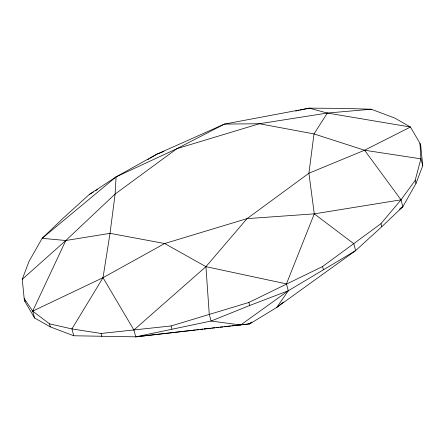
<?xml version="1.0" encoding="UTF-8"?>
<svg xmlns="http://www.w3.org/2000/svg" width="445" height="445" viewBox="0 0 445 445"><rect width="100%" height="100%" fill="white"/><g stroke="black" fill="none" stroke-linecap="round" stroke-linejoin="round"><path stroke-width="0.67" d="M371.241 109.231L327.348 113.052L259.357 123.738L224.425 124.094L176.977 148.63L116.084 176.888L115.122 194.026L110.021 233.336L103.012 277.697L71.912 328.916L73.759 335.769L135.753 336.848L249.84 323.832L276.796 307.384L355.65 250.591L381.777 226.722L402.859 206.68L415.986 183.44L422.75 165.696L420.798 146.333L419.974 143.301L410.446 127.031L394.659 118.008L371.241 109.231L343.067 108.385L309.247 108.152L224.425 124.094L156.69 154.254L116.084 176.888L89.35 194.409L63.196 218.167L42.142 238.32L28.986 261.443L22.25 279.304L24.175 298.556L24.992 301.588L34.554 317.969L50.307 326.88L73.759 335.769M24.175 298.556L32.702 311.116L49.49 323.843L71.912 328.916L101.082 333.472L171.091 325.957L248.866 302.461L322.558 266.544L380.959 223.685L401.006 199.827L415.163 180.409L420.903 158.843L419.974 143.301M283.287 302.194L276.796 307.384L288.31 290.746L286.458 283.893L314.276 213.856L308.908 173.239L314.003 133.928L327.348 113.052L410.446 127.031L364.566 150.232L308.908 173.239L247.047 218.634L205.94 266.655L133.9 329.99L135.753 336.848L191.25 330.424M34.554 317.969L32.702 311.116L65.799 240.511L115.122 194.026L176.977 148.63L259.357 123.738L314.003 133.928L364.566 150.232L420.903 158.843L422.75 165.696M250.58 322.653L249.84 323.832L231.878 325.829M22.25 279.304L65.799 240.511L110.021 233.336L164.667 243.526L205.94 266.655L286.458 283.893M251.926 322.035L249.84 323.832L248.477 323.643M116.084 176.888L42.142 238.32L65.799 240.511M399.61 209.272L402.859 206.68L401.006 199.827L364.566 150.232M400.055 208.716L402.859 206.68M32.702 311.116L103.012 277.697L164.667 243.526L247.047 218.634L314.276 213.856L353.797 243.738L355.65 250.591L288.31 290.746L240.656 324.995L211.091 321.034L135.753 336.848M147.918 159.516L149.014 158.859M150.11 158.197L156.69 154.254L163.927 151.467M89.35 194.409L93.383 192.023M95.397 190.827L97.411 189.631M288.31 290.746L249.684 305.493L211.091 321.034L209.245 314.181L205.94 266.655M295.675 111.055L296.809 110.816M297.939 110.571L299.068 110.332M300.203 110.087L309.247 108.152L327.348 113.052M314.276 213.856L401.006 199.827M192.618 330.262L195.361 329.945M196.729 329.79L198.787 329.55M200.155 329.389L202.898 329.072M204.266 328.916L210.468 328.215M211.848 328.06L214.612 327.754M215.992 327.598L218.756 327.292M220.136 327.136L222.901 326.83M224.286 326.675L226.355 326.446M227.734 326.291L230.499 325.985M204.238 328.788L206.324 328.677M420.264 145.554L420.798 146.333M103.012 277.697L133.9 329.99M415.163 180.409L415.986 183.44M380.959 223.685L381.777 226.722M322.558 266.544L323.376 269.581M248.866 302.461L249.684 305.493M171.091 325.957L171.909 328.994M101.082 333.472L101.899 336.503M49.49 323.843L50.307 326.88M24.937 300.625L24.992 301.588"/></g></svg>
